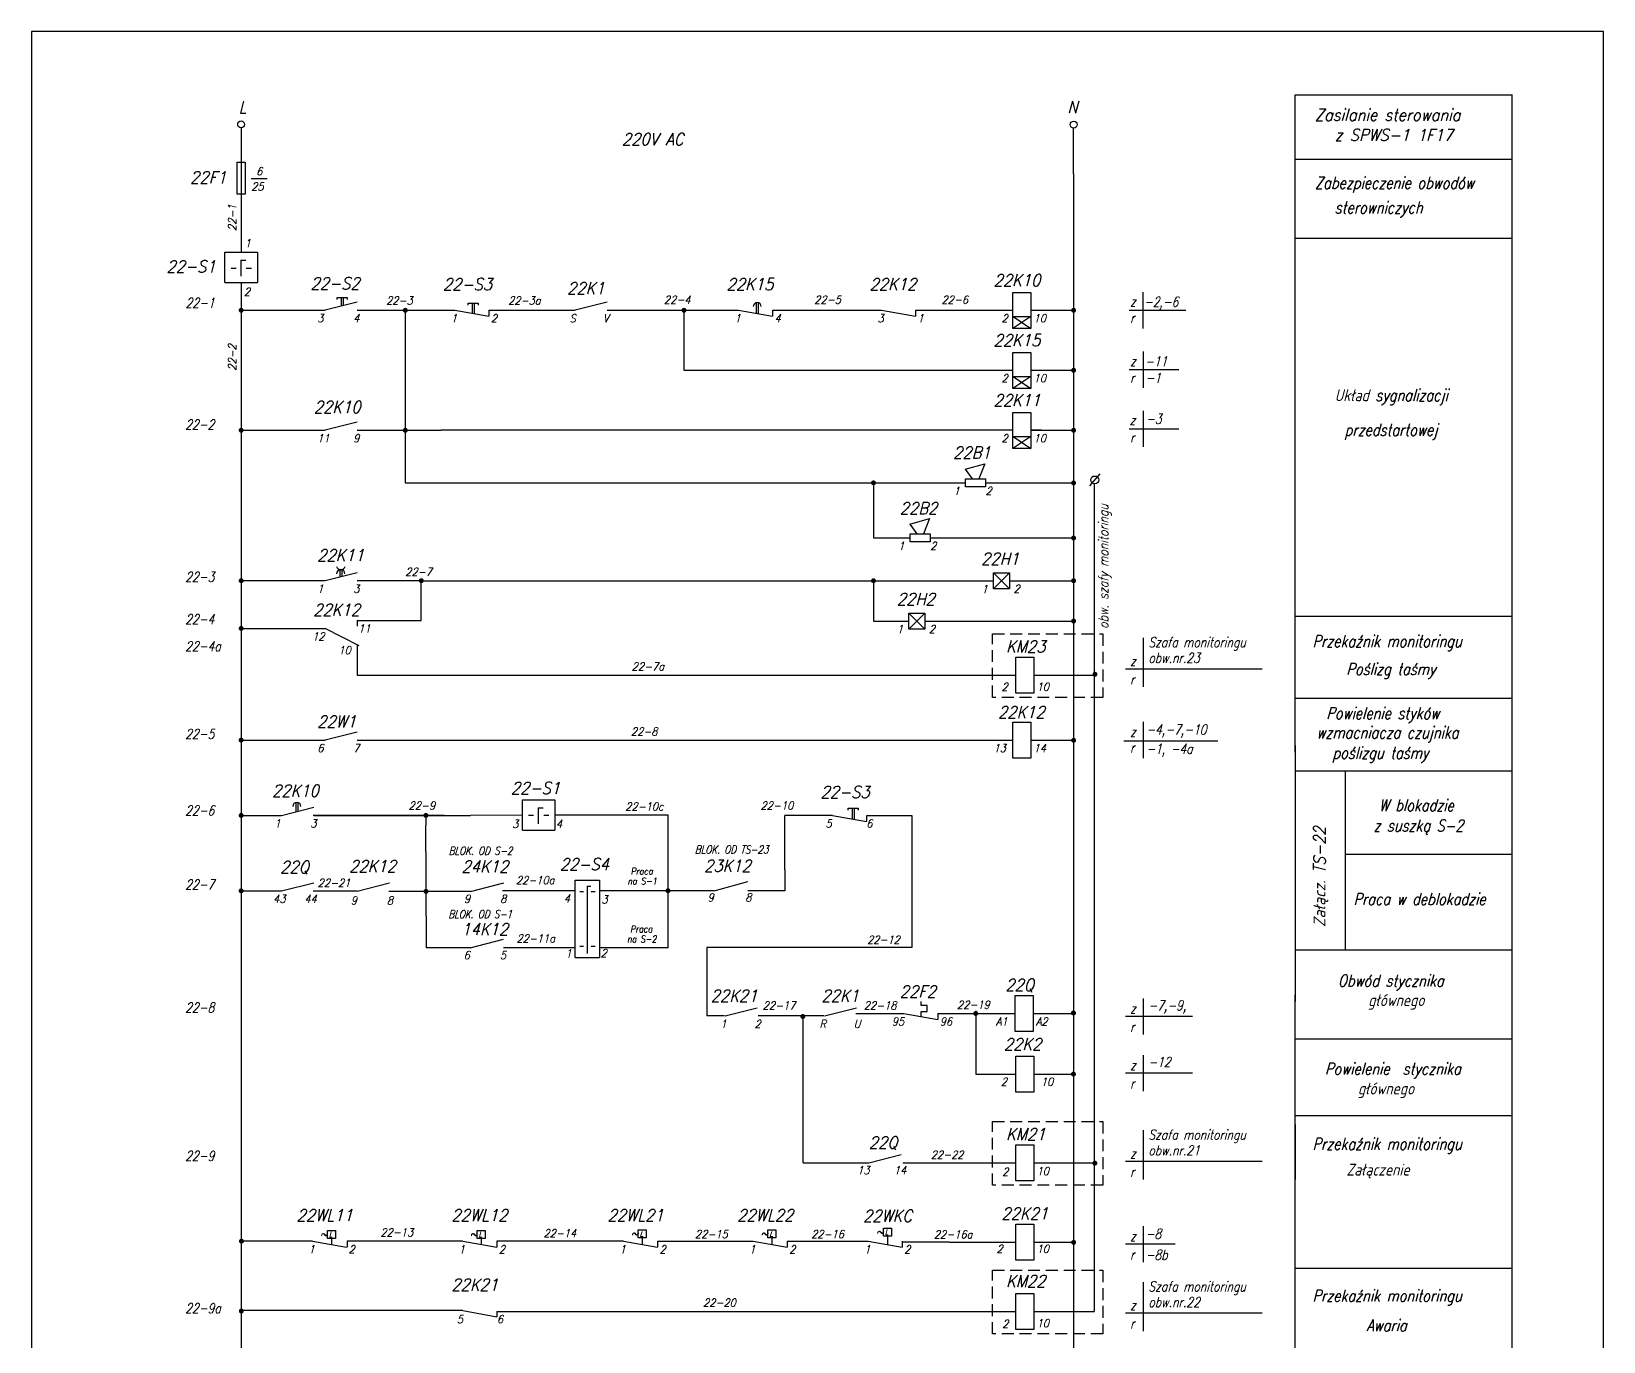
# Model space of a CAD drawing. Extents: x 0 to 1645, y 0 to 590.
# Drawn here: x 0 to 420, y 239.9 to 590 of the extents above; entities that cross this region are included whole.
import ezdxf

# ---------------------------------------------------------------- set-up
doc = ezdxf.new("R2010")
doc.units = 0
doc.header["$MEASUREMENT"] = 0
doc.linetypes.add('DASHED2', pattern=[9.525, 6.35, -3.175])
doc.layers.get('0').update_dxf_attribs({"linetype": 'CONTINUOUS'})
doc.layers.add('STYKI', color=4, linetype='CONTINUOUS')
doc.styles.add('ROMAND', font='romand', dxfattribs={"width": 0.9, "oblique": 15, "height": 3.5})
doc.styles.add('ROMANS', font='romans', dxfattribs={"width": 0.9, "oblique": 15, "height": 1.5})

msp = doc.modelspace()

# ---------------------------------------------------------------- linework, layer by layer
at = {"color": 7}
for p, q in [((337.6, 573.03), (395.68, 573.03)), ((337.6, 397.35), (337.6, 573.03)), ((395.5, 573.03), (395.5, 394.38)), ((278.42, 551.91), (278.42, 564.23)), ((337.6, 555.87), (395.68, 555.87)), ((58.74, 550.72), (63.01, 550.72)), ((337.6, 534.75), (395.68, 534.75)), ((53.33, 526.72), (54.69, 526.72)), ((55.92, 528.86), (57.28, 528.86)), ((55.92, 528.86), (55.92, 524.58)), ((57.4, 526.72), (58.76, 526.72)), ((81.67, 518.93), (84.34, 518.93)), ((81.67, 518.39), (81.67, 518.93)), ((82.74, 518.93), (82.74, 516.55)), ((83.27, 518.93), (83.27, 516.68)), ((84.34, 518.93), (84.34, 518.39)), ((116.7, 517.38), (119.37, 517.38)), ((116.7, 516.84), (116.7, 517.38)), ((117.77, 517.38), (117.77, 514.7)), ((118.3, 517.38), (118.3, 514.55)), ((119.37, 517.38), (119.37, 516.84)), ((193.59, 517.5), (193.59, 514.66)), ((194.12, 517.52), (194.12, 514.56)), ((296.94, 520.3), (296.94, 510.65)), ((56.03, 515.48), (78.48, 515.48)), ((87.04, 515.48), (113.13, 515.48)), ((99.87, 515.48), (99.87, 469.35)), ((113.13, 515.48), (113.13, 515.48)), ((122.22, 515.48), (122.22, 513.88)), ((122.22, 515.48), (145.25, 515.48)), ((153.79, 515.48), (188.91, 515.48)), ((174.33, 515.48), (174.33, 499.44)), ((188.91, 515.48), (188.91, 515.48)), ((198, 515.48), (198, 513.88)), ((198, 515.48), (227.1, 515.48)), ((236.19, 515.48), (236.19, 513.88)), ((236.19, 515.48), (262.19, 515.48)), ((267, 513.82), (262.19, 510.65)), ((262.23, 513.82), (267, 510.65)), ((262.23, 513.82), (267, 513.82)), ((267, 515.48), (278.42, 515.48)), ((267, 515.48), (269.87, 515.48)), ((293.24, 515.52), (306.56, 515.52)), ((305.59, 515.52), (308.44, 515.52)), ((296.98, 504.44), (296.98, 494.79)), ((174.33, 499.44), (262.19, 499.44)), ((267, 497.79), (262.19, 494.61)), ((262.23, 497.79), (267, 497.79)), ((262.23, 497.79), (267, 494.61)), ((267, 499.44), (278.42, 499.44)), ((267, 499.44), (269.67, 499.44)), ((293.28, 499.66), (306.56, 499.66)), ((296.98, 488.6), (296.98, 478.95)), ((56.03, 483.41), (78.48, 483.41)), ((87.04, 483.41), (109.49, 483.41)), ((159.74, 483.41), (109.49, 483.41)), ((262.19, 483.41), (159.74, 483.41)), ((269.87, 483.41), (267, 483.41)), ((267, 483.41), (278.42, 483.41)), ((293.28, 483.82), (306.56, 483.82)), ((267, 481.75), (262.19, 478.57)), ((262.23, 481.75), (267, 478.57)), ((262.23, 481.75), (267, 481.75)), ((249.48, 473), (254.68, 474.49)), ((249.48, 473), (251.33, 470.4)), ((254.68, 474.49), (253.14, 470.4)), ((285.4, 471.75), (282.69, 468.59)), ((99.87, 469.35), (159.74, 469.35)), ((159.74, 469.35), (249.56, 469.35)), ((224.96, 469.35), (224.96, 454.63)), ((254.9, 469.35), (278.42, 469.35)), ((254.9, 469.35), (257.04, 469.35)), ((234.69, 458.31), (239.89, 459.8)), ((234.69, 458.31), (236.54, 455.71)), ((239.89, 459.8), (238.36, 455.71)), ((224.96, 454.63), (234.75, 454.63)), ((240.09, 454.63), (278.42, 454.63)), ((82.43, 446.14), (82.43, 444.17)), ((82.96, 446.16), (82.96, 444.3)), ((257.04, 445.35), (261.32, 441.07)), ((261.32, 445.35), (257.04, 441.07)), ((78.48, 443.21), (56.03, 443.21)), ((104.14, 443.21), (87.04, 443.21)), ((104.14, 432.58), (104.14, 443.21)), ((104.14, 443.21), (257.04, 443.21)), ((224.96, 443.21), (224.96, 432.43)), ((261.32, 443.21), (262.39, 443.21)), ((261.32, 443.21), (264.52, 443.21)), ((262.39, 443.21), (278.42, 443.21)), ((234.4, 434.57), (238.68, 430.3)), ((238.68, 434.57), (234.4, 430.3)), ((337.6, 433.7), (395.5, 433.7)), ((56.03, 430.47), (78.48, 430.47)), ((87.04, 432.58), (104.14, 432.58)), ((224.96, 432.43), (232.45, 432.43)), ((230.13, 432.43), (234.4, 432.43)), ((232.45, 432.43), (234.4, 432.43)), ((238.68, 432.43), (278.42, 432.43)), ((87.1, 418.01), (87.1, 425.96)), ((296.98, 427.96), (296.98, 414.82)), ((87.05, 418.01), (262.99, 418.01)), ((267.8, 418.01), (284.06, 418.01)), ((292.3, 419.69), (328.83, 419.69)), ((337.6, 411.86), (395.5, 411.86)), ((296.98, 405.47), (296.98, 395.82)), ((56.03, 400.6), (78.48, 400.6)), ((56.03, 399.14), (56.03, 330.61)), ((87.04, 400.6), (262.19, 400.6)), ((267, 400.6), (278.42, 400.6)), ((278.42, 399.14), (278.42, 332.02)), ((291.84, 400.39), (316.93, 400.39)), ((337.6, 399.14), (337.6, 332.76)), ((395.5, 399.14), (395.5, 332.76)), ((337.6, 392.39), (395.5, 392.39)), ((350.94, 392.39), (350.94, 344.55)), ((70.67, 383.91), (70.67, 381.45)), ((71.2, 383.93), (71.2, 381.58)), ((135.36, 382.54), (136.72, 382.54)), ((135.36, 382.54), (135.36, 378.26)), ((218.19, 381.89), (218.19, 382.42)), ((218.19, 382.42), (220.86, 382.42)), ((219.26, 382.42), (219.26, 379.56)), ((219.79, 382.42), (219.79, 379.47)), ((220.86, 382.42), (220.86, 381.89)), ((56.03, 380.49), (66.84, 380.49)), ((110.2, 380.48), (75.29, 380.48)), ((75.47, 380.49), (110.22, 380.49)), ((110.22, 380.49), (75.54, 380.49)), ((105.38, 379.94), (105.38, 377.79)), ((110.22, 380.49), (117.31, 380.49)), ((131.14, 380.54), (117.31, 380.49)), ((132.77, 380.58), (134.13, 380.58)), ((136.85, 380.58), (138.21, 380.58)), ((170.08, 380.53), (139.8, 380.53)), ((170.08, 345.13), (170.08, 380.53)), ((201.26, 380.56), (214.01, 380.56)), ((201.26, 365.96), (201.26, 380.49)), ((223.09, 380.49), (223.09, 378.89)), ((223.15, 380.49), (235.21, 380.49)), ((105.38, 370.88), (105.38, 377.79)), ((105.38, 370.88), (105.38, 362.4)), ((350.94, 370.15), (395.5, 370.15)), ((201.26, 365.96), (201.26, 360.96)), ((105.38, 362.4), (105.38, 360.42)), ((148.43, 361.6), (148.43, 343.55)), ((148.43, 361.6), (149.46, 361.6)), ((201.26, 362.95), (201.26, 360.34)), ((56.03, 360.34), (66.84, 360.34)), ((65.65, 360.34), (66.84, 360.34)), ((87.06, 360.29), (75.29, 360.29)), ((117.31, 360.2), (95.52, 360.2)), ((105.43, 353.6), (105.43, 360.52)), ((145.24, 360.34), (125.88, 360.34)), ((146.47, 360.12), (147.49, 360.12)), ((149.55, 360.12), (150.58, 360.12)), ((182.43, 360.34), (151.79, 360.34)), ((201.26, 360.34), (191.43, 360.34)), ((105.43, 353.6), (105.43, 345.13)), ((395.5, 349.64), (395.5, 59.78)), ((117.31, 345.13), (105.43, 345.13)), ((145.24, 345.13), (126.08, 345.13)), ((146.47, 345.51), (147.49, 345.51)), ((149.55, 345.51), (150.58, 345.51)), ((170.08, 345.13), (151.79, 345.13)), ((180.4, 345.15), (180.4, 326.89)), ((337.6, 344.55), (395.5, 344.55)), ((56.03, 332.95), (56.03, 331.7)), ((337.6, 332.95), (337.6, 330.79)), ((337.6, 297.9), (337.6, 332.51)), ((237.66, 329.67), (237.66, 330.74)), ((239.26, 329.67), (237.66, 329.67)), ((237.66, 326.76), (237.66, 328.07)), ((237.66, 328.07), (239.26, 328.07)), ((239.26, 328.6), (239.26, 329.67)), ((239.26, 328.07), (239.26, 328.6)), ((252.27, 328.3), (252.27, 311.36)), ((296.98, 331.59), (296.98, 321.94)), ((185.16, 326.89), (180.4, 326.89)), ((206.02, 326.89), (194.18, 326.89)), ((211.65, 326.89), (199.35, 326.89)), ((206.16, 287.68), (206.14, 326.89)), ((220.22, 327.56), (231.98, 327.56)), ((231.98, 327.56), (233.05, 327.56)), ((242.14, 327.56), (262.79, 327.56)), ((242.14, 327.56), (242.14, 325.95)), ((267.6, 327.56), (279.02, 327.56)), ((292.3, 326.81), (310.17, 326.81)), ((56.03, 319.94), (56.03, 235.17)), ((337.6, 320.81), (395.5, 320.81)), ((296.98, 316.46), (296.98, 306.82)), ((252.27, 311.36), (262.99, 311.36)), ((267.8, 311.36), (279.02, 311.36)), ((267.8, 311.36), (269.59, 311.36)), ((292.3, 311.69), (310.17, 311.69)), ((337.6, 59.78), (337.6, 302.75)), ((337.6, 300.33), (395.5, 300.33)), ((296.98, 296.35), (296.98, 283.21)), ((337.6, 297.9), (337.6, 283.16)), ((278.42, 290.1), (278.42, 286.6)), ((206.16, 287.68), (223.73, 287.68)), ((232.79, 287.68), (262.99, 287.68)), ((267.8, 287.68), (284.06, 287.68)), ((292.3, 288.08), (328.83, 288.08)), ((296.98, 270.74), (296.98, 261.09)), ((75.13, 266.67), (56.03, 266.67)), ((80.17, 267.41), (80.17, 265.74)), ((115.22, 266.67), (84.33, 266.67)), ((84.33, 266.67), (84.33, 265.07)), ((110.78, 266.67), (110.78, 266.67)), ((120.16, 267.41), (120.16, 265.74)), ((124.31, 266.67), (124.31, 265.07)), ((158.18, 266.67), (124.31, 266.67)), ((163.19, 267.56), (163.19, 265.79)), ((167.26, 266.67), (167.26, 265.07)), ((167.26, 266.67), (192.82, 266.67)), ((197.83, 267.56), (197.83, 265.79)), ((201.9, 266.67), (223.56, 266.67)), ((201.9, 266.67), (201.9, 265.07)), ((228.7, 268.04), (228.7, 265.76)), ((232.65, 266.67), (232.65, 265.07)), ((245.21, 266.46), (232.65, 266.46)), ((245.21, 266.46), (262.99, 266.46)), ((267.8, 266.46), (278.42, 266.46)), ((292.3, 265.97), (305.59, 265.97)), ((337.6, 259.49), (395.5, 259.49)), ((296.98, 255.79), (296.98, 242.66)), ((115.22, 248.14), (56.03, 248.14)), ((110.78, 248.14), (110.78, 248.14)), ((124.31, 247.93), (262.99, 247.93)), ((124.31, 247.93), (124.31, 246.53)), ((267.8, 247.93), (284.04, 247.93)), ((292.3, 247.53), (328.83, 247.53))]:
    msp.add_line(p, q, dxfattribs=at)
for p, q in [((284.02, 248), (284.02, 469)), ((87.04, 432.58), (87.04, 431.03)), ((235.21, 380.49), (235.21, 345.15)), ((202.29, 345.15), (180.4, 345.15)), ((235.21, 345.15), (202.29, 345.15))]:
    msp.add_line(p, q)
at = {"linetype": 'DASHED2', "ltscale": 0.5}
for p, q in [((256.74, 429), (286.22, 429)), ((256.74, 411.99), (256.74, 429)), ((286.22, 429), (286.22, 411.99)), ((286.22, 411.99), (256.74, 411.99)), ((256.74, 281.66), (256.74, 298.67)), ((256.74, 298.67), (286.22, 298.67)), ((286.22, 298.67), (286.22, 281.66)), ((286.22, 281.66), (256.74, 281.66)), ((256.74, 258.92), (286.22, 258.92)), ((256.74, 241.91), (256.74, 258.92)), ((286.22, 258.92), (286.22, 241.91)), ((286.22, 241.91), (256.74, 241.91))]:
    msp.add_line(p, q, dxfattribs=at)
msp.add_lwpolyline([(0, 0), (420, 0), (420, 590), (0, 590)], close=True)
at = {"color": 7}
for points in [[(54.96, 546.49), (54.96, 555.04), (57.1, 555.04), (57.1, 546.49)], [(262.19, 510.65), (262.19, 520.27), (267, 520.27), (267, 510.65)], [(262.19, 494.61), (262.19, 504.23), (267, 504.23), (267, 494.61)], [(262.19, 478.57), (262.19, 488.19), (267, 488.19), (267, 478.57)], [(249.56, 468.28), (249.56, 470.42), (254.9, 470.42), (254.9, 468.28)], [(234.75, 453.56), (234.75, 455.7), (240.09, 455.7), (240.09, 453.56)], [(257.04, 441.07), (257.04, 445.35), (261.32, 445.35), (261.32, 441.07)], [(234.4, 430.3), (234.4, 434.57), (238.68, 434.57), (238.68, 430.3)], [(262.99, 413.16), (262.99, 422.78), (267.8, 422.78), (267.8, 413.16)], [(262.19, 395.77), (262.19, 405.39), (267, 405.39), (267, 395.77)], [(262.79, 322.72), (262.79, 332.35), (267.6, 332.35), (267.6, 322.72)], [(262.99, 306.55), (262.99, 316.17), (267.8, 316.17), (267.8, 306.55)], [(262.99, 282.83), (262.99, 292.45), (267.8, 292.45), (267.8, 282.83)], [(79.06, 267.42), (79.06, 269.56), (81.19, 269.56), (81.19, 267.42)], [(119.09, 267.41), (119.09, 269.55), (121.23, 269.55), (121.23, 267.41)], [(162.12, 267.56), (162.12, 269.7), (164.26, 269.7), (164.26, 267.56)], [(196.76, 267.56), (196.76, 269.7), (198.9, 269.7), (198.9, 267.56)], [(227.63, 268.04), (227.63, 270.18), (229.77, 270.18), (229.77, 268.04)], [(262.99, 261.61), (262.99, 271.23), (267.8, 271.23), (267.8, 261.61)], [(262.99, 243.08), (262.99, 252.7), (267.8, 252.7), (267.8, 243.08)]]:
    msp.add_lwpolyline(points, close=True, dxfattribs=at)
for points in [[(51.71, 522.88), (51.71, 530.99), (60.36, 530.99)], [(60.36, 530.99), (60.36, 522.88)], [(51.71, 522.88), (60.36, 522.88)], [(131.15, 376.56), (131.15, 384.67), (139.8, 384.67)], [(139.8, 384.67), (139.8, 376.56)], [(131.15, 376.59), (139.8, 376.59)], [(145.24, 342.5), (145.24, 363.22), (151.79, 363.22)], [(151.79, 363.22), (151.79, 342.5)], [(145.24, 342.5), (151.79, 342.5)]]:
    msp.add_lwpolyline(points, dxfattribs=at)
at = {"color": 7, "const_width": 0.66}
for points in [[(55.7, 515.48, 1), (56.36, 515.48, 1)], [(99.54, 515.48, 1), (100.2, 515.48, 1)], [(174, 515.48, 1), (174.66, 515.48, 1)], [(278.09, 515.48, 1), (278.75, 515.48, 1)], [(278.09, 499.44, 1), (278.75, 499.44, 1)], [(55.7, 483.41, 1), (56.36, 483.41, 1)], [(99.54, 483.41, 1), (100.2, 483.41, 1)], [(278.09, 483.41, 1), (278.75, 483.41, 1)], [(224.63, 469.35, 1), (225.29, 469.35, 1)], [(278.09, 469.35, 1), (278.75, 469.35, 1)], [(278.09, 454.63, 1), (278.75, 454.63, 1)], [(55.7, 443.21, 1), (56.36, 443.21, 1)], [(103.81, 443.21, 1), (104.47, 443.21, 1)], [(224.63, 443.21, 1), (225.29, 443.21, 1)], [(278.09, 443.21, 1), (278.75, 443.21, 1)], [(278.09, 432.43, 1), (278.75, 432.43, 1)], [(55.7, 430.47, 1), (56.36, 430.47, 1)], [(283.81, 418.21, 1), (284.47, 418.21, 1)], [(55.7, 400.6, 1), (56.36, 400.6, 1)], [(278.09, 400.57, 1), (278.75, 400.57, 1)], [(55.7, 380.49, 1), (56.36, 380.49, 1)], [(105.05, 380.49, 1), (105.71, 380.49, 1)], [(55.7, 360.34, 1), (56.36, 360.34, 1)], [(105.07, 360.19, 1), (105.73, 360.19, 1)], [(169.73, 360.35, 1), (170.39, 360.35, 1)], [(251.94, 327.56, 1), (252.6, 327.56, 1)], [(278.04, 327.7, 1), (278.7, 327.7, 1)], [(205.75, 326.76, 1), (206.41, 326.76, 1)], [(278.04, 311.36, 1), (278.7, 311.36, 1)], [(283.78, 287.55, 1), (284.44, 287.55, 1)], [(55.79, 266.73, 1), (56.45, 266.73, 1)], [(278.09, 266.38, 1), (278.75, 266.38, 1)], [(55.74, 248.02, 1), (56.4, 248.02, 1)]]:
    msp.add_lwpolyline(points, format="xyb", close=True, dxfattribs=at)
at = {"color": 7}
for centre, radius in [((56.02, 565.17), 0.924), ((278.44, 565.11), 0.924), ((284.08, 470.13), 1.06)]:
    msp.add_circle(centre, radius, dxfattribs=at)
for centre, radius, start, end in [((193.89, 516.47), 1.07, 0, 180), ((82.66, 447.34), 1.22, 195.8066, 344.1934), ((82.64, 445.08), 1.1, 0, 180), ((70.91, 382.86), 1.1, 0, 180)]:
    msp.add_arc(centre, radius, start, end, dxfattribs=at)
at = {"layer": 'STYKI', "color": 7}
for p, q in [((56.03, 564.23), (56.03, 530.99)), ((278.42, 551.91), (278.42, 395.61)), ((56.03, 522.97), (56.03, 398.06)), ((87.04, 517.62), (78.48, 515.48)), ((153.79, 517.62), (145.24, 515.48)), ((113.13, 515.48), (122.22, 513.88)), ((188.91, 515.48), (198, 513.88)), ((227.1, 515.48), (236.19, 513.88)), ((87.04, 485.54), (78.48, 483.41)), ((87.04, 445.35), (78.48, 443.21)), ((87.59, 425.8), (78.48, 430.47)), ((87.04, 402.74), (78.48, 400.6)), ((66.84, 380.49), (75.48, 382.65)), ((214.01, 380.49), (223.09, 378.89)), ((66.84, 360.34), (75.48, 362.5)), ((87.06, 360.29), (95.7, 362.45)), ((117.31, 360.2), (126.16, 362.5)), ((182.43, 360.34), (191.43, 362.86)), ((278.42, 349.64), (278.42, 141.63)), ((117.23, 345.13), (126.08, 347.43)), ((56.03, 332.51), (56.03, 302.81)), ((185.37, 326.93), (193.92, 329.06)), ((211.86, 326.93), (220.42, 329.06)), ((233.05, 327.56), (242.14, 325.95)), ((223.73, 287.68), (232.37, 289.84)), ((75.11, 266.67), (84.2, 265.07)), ((115.22, 266.67), (124.31, 265.07)), ((158.18, 266.67), (167.26, 265.07)), ((192.82, 266.67), (201.9, 265.07)), ((223.56, 266.67), (232.65, 265.07)), ((115.22, 248.14), (124.31, 246.53))]:
    msp.add_line(p, q, dxfattribs=at)

# ---------------------------------------------------------------- texts
at = {"color": 7}
for s, height, style, oblique, width, p in [('L', 3.21, 'ROMAND', 15, 0.9, (55.32, 568.16)), ('N', 3.21, 'ROMAND', 15, 0.9, (276.74, 568.16)), ('Zasilanie sterowania', 3.168, 'ROMANS', 15, 0.9, (342.88, 566.14)), ('220V AC', 3.208, 'ROMAND', 15, 0.9, (157.74, 559.62)), ('z SPWS-1 1F17', 3.168, 'ROMANS', 15, 0.9, (348.16, 560.75)), ('22F1', 3.208, 'ROMAND', 15, 0.9, (42.38, 549.4)), ('6', 2.14, 'ROMANS', 15, 0.9, (60.03, 551.56)), ('Zabezpieczenie obwodów', 3.168, 'ROMANS', 15, 0.8, (342.88, 547.95)), ('25', 2.138, 'ROMANS', 15, 0.9, (58.74, 547.51)), ('sterowniczych', 3.168, 'ROMANS', 15, 0.8, (348.16, 541.35)), ('1', 2.14, 'ROMANS', 15, 0.9, (56.96, 532.35)), ('22-S1', 3.208, 'ROMAND', 15, 0.9, (36.07, 525.59)), ('22K10', 3.208, 'ROMAND', 15, 0.9, (257.04, 521.9)), ('2', 2.14, 'ROMANS', 15, 0.9, (56.75, 519.35)), ('22-S2', 3.208, 'ROMAND', 15, 0.9, (74.55, 521.06)), ('22-S3', 3.208, 'ROMAND', 15, 0.9, (109.93, 520.83)), ('22K1', 3.208, 'ROMAND', 15, 0.9, (143.1, 519.76)), ('22K15', 3.208, 'ROMAND', 15, 0.9, (185.7, 520.83)), ('22K12', 3.208, 'ROMAND', 15, 0.9, (223.89, 520.83)), ('22-1', 2.64, 'ROMANS', 15, 0.8, (41.15, 516.14)), ('22-3', 2.138, 'ROMANS', 15, 0.9, (94.75, 517.01)), ('22-3a', 2.138, 'ROMANS', 15, 0.9, (127.36, 517.01)), ('22-4', 2.138, 'ROMANS', 15, 0.9, (168.98, 517.24)), ('22-5', 2.138, 'ROMANS', 15, 0.9, (209.14, 517.24)), ('22-6', 2.138, 'ROMANS', 15, 0.9, (243.14, 517.24)), ('z', 2.64, 'ROMANS', 15, 0.8, (293.51, 516.49)), ('-2,-6', 2.64, 'ROMANS', 15, 0.8, (297.19, 516.44)), ('3', 2.14, 'ROMANS', 15, 0.9, (76.35, 512.27)), ('4', 2.14, 'ROMANS', 15, 0.9, (85.97, 512.27)), ('1', 2.14, 'ROMANS', 15, 0.9, (112.06, 512.27)), ('2', 2.14, 'ROMANS', 15, 0.9, (122.76, 512.27)), ('S', 2.14, 'ROMANS', 15, 0.9, (143.75, 512.27)), ('V', 2.14, 'ROMANS', 15, 0.9, (152.72, 512.27)), ('1', 2.14, 'ROMANS', 15, 0.9, (187.84, 512.27)), ('4', 2.14, 'ROMANS', 15, 0.9, (198.53, 512.27)), ('3', 2.14, 'ROMANS', 15, 0.9, (226.03, 512.27)), ('1', 2.14, 'ROMANS', 15, 0.9, (236.73, 512.27)), ('2', 2.14, 'ROMANS', 15, 0.9, (259.18, 512.27)), ('10', 2.138, 'ROMANS', 15, 0.9, (267.73, 512.27)), ('r', 2.64, 'ROMANS', 15, 0.8, (293.51, 512.11)), ('22K15', 3.208, 'ROMAND', 15, 0.9, (257.04, 505.86)), ('z', 2.64, 'ROMANS', 15, 0.8, (293.51, 500.53)), ('-11', 2.64, 'ROMANS', 15, 0.8, (297.48, 500.52)), ('2', 2.14, 'ROMANS', 15, 0.9, (259.18, 496.24)), ('10', 2.138, 'ROMANS', 15, 0.9, (267.73, 496.24)), ('r', 2.64, 'ROMANS', 15, 0.8, (293.51, 496.15)), ('-1', 2.64, 'ROMANS', 15, 0.8, (297.61, 496.08)), ('22K11', 3.208, 'ROMAND', 15, 0.9, (257.04, 489.82)), ('Układ sygnalizacji', 3.168, 'ROMANS', 15, 0.8, (348.16, 491.19)), ('22K10', 3.208, 'ROMAND', 15, 0.9, (75.43, 488.03)), ('-3', 2.64, 'ROMANS', 15, 0.8, (297.76, 485.13)), ('22-2', 2.64, 'ROMANS', 15, 0.8, (41.06, 483.62)), ('z', 2.64, 'ROMANS', 15, 0.8, (293.38, 484.84)), ('przedstartowej', 3.168, 'ROMANS', 15, 0.8, (350.8, 481.95)), ('11', 2.138, 'ROMANS', 15, 0.9, (76.35, 480.2)), ('9', 2.14, 'ROMANS', 15, 0.9, (85.97, 480.2)), ('22B1', 3.208, 'ROMAND', 15, 0.9, (246.22, 475.85)), ('2', 2.14, 'ROMANS', 15, 0.9, (259.18, 480.2)), ('10', 2.138, 'ROMANS', 15, 0.9, (267.73, 480.2)), ('r', 2.64, 'ROMANS', 15, 0.8, (293.51, 480.2)), ('1    ', 2.138, 'ROMANS', 15, 0.9, (246.35, 466.14)), ('2', 2.14, 'ROMANS', 15, 0.9, (254.9, 466.14)), ('22B2', 3.208, 'ROMAND', 15, 0.9, (231.96, 460.97)), ('22K11', 3.208, 'ROMAND', 15, 0.9, (76.35, 448.4)), ('1    ', 2.138, 'ROMANS', 15, 0.9, (231.54, 451.42)), ('2', 2.14, 'ROMANS', 15, 0.9, (240.09, 451.42)), ('22H1', 3.208, 'ROMAND', 15, 0.9, (253.7, 447.49)), ('22-3', 2.64, 'ROMANS', 15, 0.8, (41.06, 442.9)), ('22-7', 2.138, 'ROMANS', 15, 0.9, (99.87, 444.51)), ('1', 2.14, 'ROMANS', 15, 0.9, (76.35, 440)), ('3', 2.14, 'ROMANS', 15, 0.9, (85.97, 440)), ('1    ', 2.138, 'ROMANS', 15, 0.9, (253.83, 439.92)), ('2', 2.14, 'ROMANS', 15, 0.9, (262.39, 440)), ('22K12', 3.208, 'ROMAND', 15, 0.9, (75.28, 433.84)), ('22H2', 3.208, 'ROMAND', 15, 0.9, (231.19, 436.71)), ('22-4', 2.64, 'ROMANS', 15, 0.8, (41.06, 431.59)), ('12', 2.138, 'ROMANS', 15, 0.9, (75.01, 427.27)), ('11', 2.138, 'ROMANS', 15, 0.9, (87.31, 429.37)), ('1    ', 2.138, 'ROMANS', 15, 0.9, (231.19, 429.23)), ('2', 2.14, 'ROMANS', 15, 0.9, (239.75, 429.23)), ('Przekaźnik monitoringu', 3.168, 'ROMANS', 15, 0.8, (342.22, 425.47)), ('22-4a', 2.64, 'ROMANS', 15, 0.8, (41.06, 424.37)), ('10', 2.138, 'ROMANS', 15, 0.9, (82, 423.57)), ('KM23', 3.208, 'ROMAND', 15, 0.9, (260.38, 424.03)), ('Szafa monitoringu', 2.64, 'ROMANS', 15, 0.8, (298.38, 425.46)), ('22-7a', 2.138, 'ROMANS', 15, 0.9, (160.37, 419.23)), ('z', 2.64, 'ROMANS', 15, 0.8, (293.51, 420.44)), ('obw.nr.23', 2.64, 'ROMANS', 15, 0.8, (298.38, 421.27)), ('Poślizg taśmy', 3.168, 'ROMANS', 15, 0.8, (351.29, 418.02)), ('2', 2.14, 'ROMANS', 15, 0.9, (259.17, 413.78)), ('10', 2.138, 'ROMANS', 15, 0.9, (268.54, 413.78)), ('r', 2.64, 'ROMANS', 15, 0.8, (293.51, 415.54)), ('22K12', 3.208, 'ROMAND', 15, 0.9, (258.21, 406.49)), ('Powielenie styków', 3.168, 'ROMANS', 15, 0.8, (345.91, 406.2)), ('22-5', 2.64, 'ROMANS', 15, 0.8, (41.06, 400.94)), ('22W1', 3.208, 'ROMAND', 15, 0.9, (76.35, 403.97)), ('22-8', 2.138, 'ROMANS', 15, 0.9, (160.16, 401.84)), ('z', 2.64, 'ROMANS', 15, 0.8, (293.51, 401.48)), ('-4,-7,-10', 2.64, 'ROMANS', 15, 0.8, (297.82, 402.12)), ('wzmacniacza czujnika', 3.168, 'ROMANS', 15, 0.8, (343.3, 401.07)), ('6', 2.14, 'ROMANS', 15, 0.9, (76.39, 397.4)), ('7', 2.14, 'ROMANS', 15, 0.9, (85.97, 397.4)), ('13', 2.138, 'ROMANS', 15, 0.9, (257.04, 397.4)), ('14', 2.138, 'ROMANS', 15, 0.9, (267.73, 397.4)), ('r', 2.64, 'ROMANS', 15, 0.8, (293.51, 397.29)), ('-1, -4a', 2.64, 'ROMANS', 15, 0.8, (297.82, 396.97)), ('poślizgu taśmy', 3.168, 'ROMANS', 15, 0.8, (347.55, 395.63)), ('22K10', 3.208, 'ROMAND', 15, 0.9, (64.29, 385.49)), ('22-S1', 3.208, 'ROMAND', 15, 0.9, (128.1, 386.2)), ('22-S3', 3.208, 'ROMAND', 15, 0.9, (210.8, 385.14)), ('22-6', 2.64, 'ROMANS', 15, 0.8, (41.06, 380.5)), ('22-9', 2.138, 'ROMANS', 15, 0.9, (100.76, 382.05)), ('22-10c', 2.138, 'ROMANS', 15, 0.9, (158.65, 381.8)), ('22-10', 2.138, 'ROMANS', 15, 0.9, (194.79, 382.05)), ('W blokadzie ', 3.168, 'ROMANS', 15, 0.8, (359.98, 381.61)), ('1', 2.14, 'ROMANS', 15, 0.9, (64.88, 377.28)), ('3', 2.14, 'ROMANS', 15, 0.9, (74.5, 377.28)), ('3', 2.14, 'ROMANS', 15, 0.9, (128.43, 377.13)), ('4', 2.14, 'ROMANS', 15, 0.9, (140.14, 377.13)), ('5', 2.14, 'ROMANS', 15, 0.9, (212.15, 377.28)), ('6', 2.14, 'ROMANS', 15, 0.9, (223.04, 377.28)), ('z suszką S-2 ', 3.168, 'ROMANS', 15, 0.8, (358.53, 376.18)), ('BLOK. OD S-2', 2.1384, 'ROMANS', 15, 0.8, (111.47, 369.97)), ('BLOK. OD TS-23', 2.1384, 'ROMANS', 15, 0.8, (177.24, 370.31)), ('22Q', 3.208, 'ROMAND', 15, 0.9, (66.45, 365.1)), ('22K12', 3.208, 'ROMAND', 15, 0.9, (84.9, 365.33)), ('24K12', 3.208, 'ROMAND', 15, 0.9, (114.92, 365.24)), ('22-S4', 3.208, 'ROMAND', 15, 0.9, (141.17, 365.85)), ('Praca', 1.8, 'ROMANS', 10, 0.85, (160.12, 364.67)), ('23K12', 3.208, 'ROMAND', 15, 0.9, (179.7, 365.43)), ('22-7', 2.64, 'ROMANS', 15, 0.8, (41.06, 360.68)), ('22-21', 2.138, 'ROMANS', 15, 0.9, (76.47, 361.41)), ('22-10a', 2.138, 'ROMANS', 15, 0.9, (129.42, 362.09)), ('na S-1', 1.8, 'ROMANS', 10, 0.85, (159.27, 362.03)), ('43', 2.138, 'ROMANS', 15, 0.9, (64.58, 357.13)), ('44', 2.138, 'ROMANS', 15, 0.9, (72.92, 357.13)), ('9', 2.14, 'ROMANS', 15, 0.9, (85.29, 356.7)), ('8', 2.14, 'ROMANS', 15, 0.9, (94.96, 356.7)), ('9', 2.14, 'ROMANS', 15, 0.9, (115.55, 357.15)), ('8', 2.14, 'ROMANS', 15, 0.9, (125.23, 357.15)), ('4', 2.14, 'ROMANS', 15, 0.9, (142.25, 357.25)), ('3', 2.14, 'ROMANS', 15, 0.9, (152.28, 356.96)), ('9', 2.14, 'ROMANS', 15, 0.9, (180.63, 357.49)), ('8', 2.14, 'ROMANS', 15, 0.9, (190.7, 357.49)), ('Praca w deblokadzie ', 3.168, 'ROMANS', 15, 0.8, (353.17, 356.55)), ('BLOK. OD S-1', 2.1384, 'ROMANS', 15, 0.8, (111.39, 353.04)), ('14K12', 3.208, 'ROMAND', 15, 0.9, (114.84, 348.45)), ('22-11a', 2.138, 'ROMANS', 15, 0.9, (129.59, 346.53)), ('Praca', 1.8, 'ROMANS', 10, 0.85, (160, 349.21)), ('1', 2.14, 'ROMANS', 15, 0.9, (142.65, 342.54)), ('2', 2.14, 'ROMANS', 15, 0.9, (152.09, 342.64)), ('na S-2', 1.8, 'ROMANS', 10, 0.85, (159.15, 346.57)), ('22-12', 2.138, 'ROMANS', 15, 0.9, (223.26, 346.2)), ('6', 2.14, 'ROMANS', 15, 0.9, (115.48, 342.08)), ('5', 2.14, 'ROMANS', 15, 0.9, (125.15, 342.08)), ('22Q', 3.208, 'ROMAND', 15, 0.9, (260.17, 333.59)), ('Obwód stycznika', 3.168, 'ROMANS', 15, 0.8, (349.03, 334.75)), ('22K21', 3.208, 'ROMAND', 15, 0.9, (181.45, 330.71)), ('22K1', 3.208, 'ROMAND', 15, 0.9, (211.05, 330.71)), ('22F2', 3.208, 'ROMAND', 15, 0.9, (231.98, 331.83)), ('głównego', 3.168, 'ROMANS', 15, 0.8, (357.11, 329.54)), ('22-8', 2.64, 'ROMANS', 15, 0.8, (41.06, 327.83)), ('22-17', 2.138, 'ROMANS', 15, 0.9, (195.36, 328.64)), ('22-18', 2.138, 'ROMANS', 15, 0.9, (222.36, 328.63)), ('22-19', 2.138, 'ROMANS', 15, 0.9, (247.28, 328.83)), ('z', 2.64, 'ROMANS', 15, 0.8, (293.51, 327.57)), ('-7,-9,', 2.64, 'ROMANS', 15, 0.8, (298.38, 328.39)), ('1', 2.14, 'ROMANS', 15, 0.9, (184.04, 323.7)), ('2', 2.14, 'ROMANS', 15, 0.9, (193.19, 323.7)), ('R', 2.14, 'ROMANS', 15, 0.9, (210.54, 323.7)), ('U', 2.14, 'ROMANS', 15, 0.9, (219.68, 323.7)), ('95', 2.138, 'ROMANS', 15, 0.9, (229.84, 324.35)), ('96', 2.138, 'ROMANS', 15, 0.9, (242.67, 324.35)), ('A1', 2.138, 'ROMANS', 15, 0.9, (257.64, 324.35)), ('A2', 2.138, 'ROMANS', 15, 0.9, (268.33, 324.35)), ('r', 2.64, 'ROMANS', 15, 0.8, (293.51, 322.66)), ('22K2', 3.208, 'ROMAND', 15, 0.9, (259.78, 317.72)), ('-12', 2.64, 'ROMANS', 15, 0.8, (298.38, 313.26)), ('z', 2.64, 'ROMANS', 15, 0.8, (293.51, 312.44)), ('Powielenie  stycznika', 3.168, 'ROMANS', 15, 0.8, (345.56, 311.21)), ('2', 2.14, 'ROMANS', 15, 0.9, (258.98, 308.25)), ('10', 2.138, 'ROMANS', 15, 0.9, (269.67, 308.25)), ('r', 2.64, 'ROMANS', 15, 0.8, (293.51, 307.54)), ('głównego', 3.168, 'ROMANS', 15, 0.8, (354.37, 305.93)), ('22Q', 3.208, 'ROMAND', 15, 0.9, (223.7, 291.47)), ('KM21', 3.208, 'ROMAND', 15, 0.9, (260.38, 293.7)), ('Szafa monitoringu', 2.64, 'ROMANS', 15, 0.8, (298.38, 293.85)), ('Przekaźnik monitoringu', 3.168, 'ROMANS', 15, 0.8, (342.22, 291.13)), ('22-9', 2.64, 'ROMANS', 15, 0.8, (41.06, 288.18)), ('22-22', 2.138, 'ROMANS', 15, 0.9, (240.26, 288.75)), ('z', 2.64, 'ROMANS', 15, 0.8, (293.51, 288.84)), ('obw.nr.21', 2.64, 'ROMANS', 15, 0.8, (298.38, 289.66)), ('13', 2.138, 'ROMANS', 15, 0.9, (220.59, 284.6)), ('14', 2.138, 'ROMANS', 15, 0.9, (230.42, 284.6)), ('2', 2.14, 'ROMANS', 15, 0.9, (259.35, 284.21)), ('10', 2.138, 'ROMANS', 15, 0.9, (268.54, 284.37)), ('r', 2.64, 'ROMANS', 15, 0.8, (293.51, 283.93)), ('Załączenie', 3.168, 'ROMANS', 15, 0.8, (351.29, 284.24)), ('22WL11', 3.208, 'ROMAND', 15, 0.9, (70.84, 272.02)), ('22WL12', 3.208, 'ROMAND', 15, 0.9, (112.18, 272.02)), ('22WL21', 3.208, 'ROMAND', 15, 0.9, (153.9, 272.02)), ('22WL22', 3.208, 'ROMAND', 15, 0.9, (188.54, 272.02)), ('22WKC', 3.208, 'ROMAND', 15, 0.9, (222.15, 271.87)), ('22K21', 3.208, 'ROMAND', 15, 0.9, (259.12, 272.48)), ('L', 1.39, 'ROMANS', 15, 0.9, (79.46, 267.81)), ('22-13', 2.138, 'ROMANS', 15, 0.9, (93.23, 267.99)), ('L', 1.39, 'ROMANS', 15, 0.9, (119.5, 267.8)), ('22-14', 2.138, 'ROMANS', 15, 0.9, (136.8, 267.74)), ('~', 2.14, 'ROMANS', 15, 0.9, (160.14, 267.71)), ('L', 1.39, 'ROMANS', 15, 0.9, (162.53, 267.95)), ('22-15', 2.138, 'ROMANS', 15, 0.9, (177.28, 267.53)), ('~', 2.14, 'ROMANS', 15, 0.9, (194.78, 267.71)), ('L', 1.39, 'ROMANS', 15, 0.9, (197.17, 267.95)), ('22-16', 2.138, 'ROMANS', 15, 0.9, (208.32, 267.53)), ('~', 2.14, 'ROMANS', 15, 0.9, (225.64, 268.19)), ('L', 1.39, 'ROMANS', 15, 0.9, (228.04, 268.42)), ('22-16a', 2.138, 'ROMANS', 15, 0.9, (241.09, 267.46)), ('-8', 2.64, 'ROMANS', 15, 0.8, (297.66, 267.37)), ('1', 2.14, 'ROMANS', 15, 0.9, (74.04, 263.47)), ('~', 2.14, 'ROMANS', 15, 0.9, (77.07, 267.57)), ('2', 2.14, 'ROMANS', 15, 0.9, (84.73, 263.47)), ('1', 2.14, 'ROMANS', 15, 0.9, (114.15, 263.46)), ('~', 2.14, 'ROMANS', 15, 0.9, (117.11, 267.56)), ('2', 2.14, 'ROMANS', 15, 0.9, (124.85, 263.46)), ('1', 2.14, 'ROMANS', 15, 0.9, (157.11, 263.46)), ('2', 2.14, 'ROMANS', 15, 0.9, (167.8, 263.46)), ('1', 2.14, 'ROMANS', 15, 0.9, (191.75, 263.46)), ('2', 2.14, 'ROMANS', 15, 0.9, (202.44, 263.46)), ('1', 2.14, 'ROMANS', 15, 0.9, (222.49, 263.46)), ('2', 2.14, 'ROMANS', 15, 0.9, (233.18, 263.46)), ('2', 2.14, 'ROMANS', 15, 0.9, (257.85, 263.59)), ('10', 2.138, 'ROMANS', 15, 0.9, (268.54, 263.59)), ('z', 2.64, 'ROMANS', 15, 0.8, (293.51, 266.72)), ('r', 2.64, 'ROMANS', 15, 0.8, (293.51, 261.81)), ('-8b', 2.64, 'ROMANS', 15, 0.8, (297.66, 261.75)), ('22K21', 3.208, 'ROMAND', 15, 0.9, (112.18, 253.48)), ('KM22', 3.208, 'ROMAND', 15, 0.9, (260.38, 254.44)), ('Szafa monitoringu', 2.64, 'ROMANS', 15, 0.8, (298.38, 253.29)), ('Przekaźnik monitoringu', 3.168, 'ROMANS', 15, 0.8, (342.22, 250.56)), ('22-9a', 2.64, 'ROMANS', 15, 0.8, (41.06, 247.46)), ('22-20', 2.138, 'ROMANS', 15, 0.9, (179.43, 249.21)), ('z', 2.64, 'ROMANS', 15, 0.8, (293.51, 248.28)), ('obw.nr.22', 2.64, 'ROMANS', 15, 0.8, (298.38, 249.1)), ('5', 2.14, 'ROMANS', 15, 0.9, (113.64, 244.78)), ('6', 2.14, 'ROMANS', 15, 0.9, (124.33, 244.78)), ('2', 2.14, 'ROMANS', 15, 0.9, (259.35, 243.54)), ('10', 2.138, 'ROMANS', 15, 0.9, (268.54, 243.7)), ('r', 2.64, 'ROMANS', 15, 0.8, (293.51, 243.38)), ('Awaria', 3.168, 'ROMANS', 15, 0.8, (356.62, 242.64))]:
    msp.add_text(s, height=height, dxfattribs=dict(at, style=style, oblique=oblique, width=width)).set_placement(p)
at = {"color": 7, "style": 'ROMANS', "oblique": 15}
for s, height, width, p in [('22-1', 2.138, 0.9, (54.7, 536.66)), ('22-2', 2.138, 0.9, (54.7, 499.32)), ('obw. szafy monitoringu', 2.64, 0.8, (287.69, 430.34)), ('Załącz. TS-22', 3.168, 0.9, (345.71, 350.61))]:
    msp.add_text(s, height=height, rotation=90, dxfattribs=dict(at, width=width)).set_placement(p)

doc.saveas('drawing.dxf')
